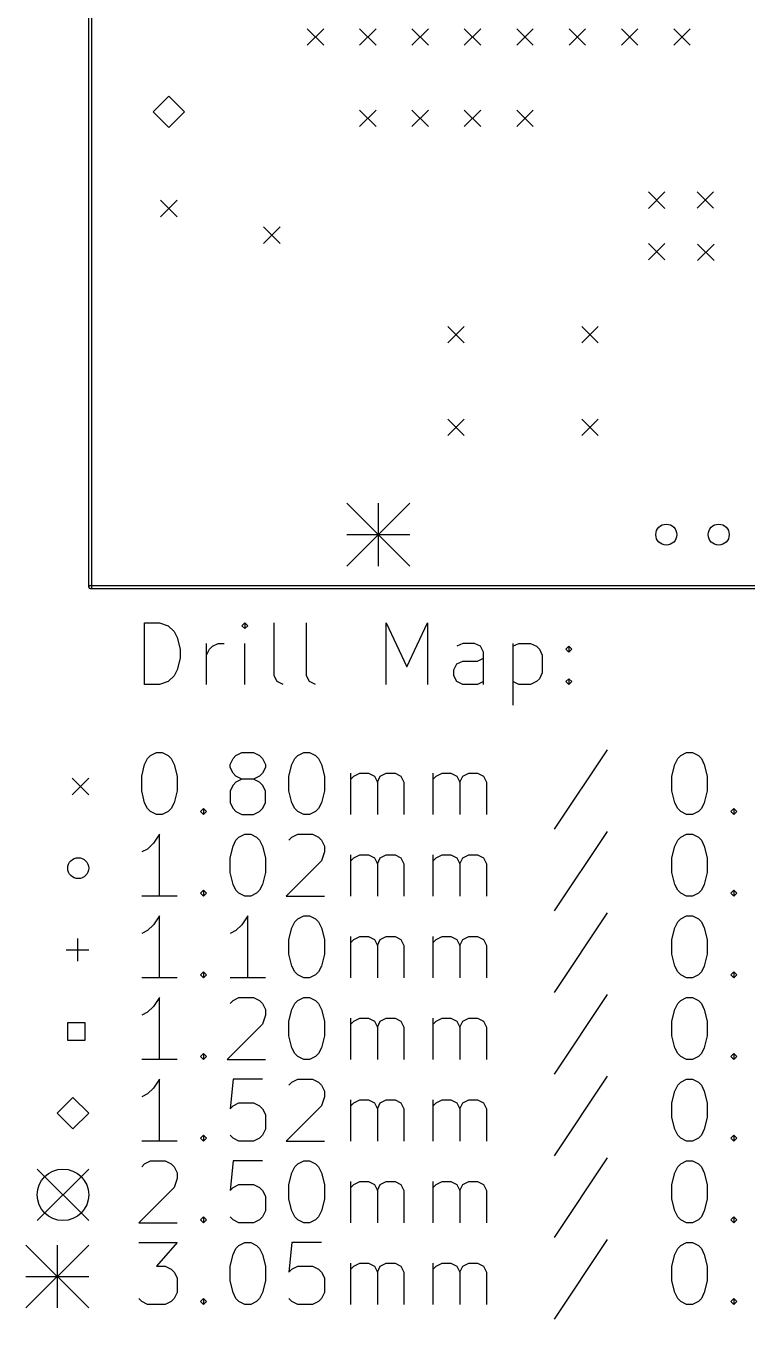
# Model space of a CAD drawing. Extents: x 108 to 190, y -162 to -37.
# Drawn here: x 107.9 to 142.9, y -161.9 to -99.2 of the extents above; entities that cross this region are included whole.
import ezdxf

# ---------------------------------------------------------------- set-up
doc = ezdxf.new("R2010")
doc.units = 0
doc.header["$MEASUREMENT"] = 0
doc.layers.add('BLACK', color=7, linetype='CONTINUOUS')

msp = doc.modelspace()

# ---------------------------------------------------------------- linework, layer by layer
at = {"layer": 'Black'}
for p, q in [((110.923, -126.365), (110.923, -39.497)), ((111.073, -126.365), (111.073, -39.497)), ((121.52, -99.295), (122.32, -100.095)), ((122.32, -99.295), (121.52, -100.095)), ((124.06, -99.295), (124.86, -100.095)), ((124.86, -99.295), (124.06, -100.095)), ((126.6, -99.295), (127.4, -100.095)), ((127.4, -99.295), (126.6, -100.095)), ((129.14, -99.295), (129.94, -100.095)), ((129.94, -99.295), (129.14, -100.095)), ((131.68, -99.295), (132.48, -100.095)), ((132.48, -99.295), (131.68, -100.095)), ((134.22, -99.295), (135.02, -100.095)), ((135.02, -99.295), (134.22, -100.095)), ((136.76, -99.295), (137.56, -100.095)), ((137.56, -99.295), (136.76, -100.095)), ((139.3, -99.295), (140.1, -100.095)), ((140.1, -99.295), (139.3, -100.095)), ((114.808, -102.563), (114.046, -103.325)), ((115.57, -103.325), (114.808, -102.563)), ((114.046, -103.325), (114.808, -104.087)), ((114.808, -104.087), (115.57, -103.325)), ((124.06, -103.232), (124.86, -104.032)), ((124.86, -103.232), (124.06, -104.032)), ((126.6, -103.232), (127.4, -104.032)), ((127.4, -103.232), (126.6, -104.032)), ((129.14, -103.232), (129.94, -104.032)), ((129.94, -103.232), (129.14, -104.032)), ((131.68, -103.232), (132.48, -104.032)), ((132.48, -103.232), (131.68, -104.032)), ((138.066, -107.205), (138.866, -108.005)), ((138.866, -107.205), (138.066, -108.005)), ((140.431, -107.195), (141.231, -107.995)), ((141.231, -107.195), (140.431, -107.995)), ((114.408, -107.605), (115.208, -108.405)), ((115.208, -107.605), (114.408, -108.405)), ((119.408, -108.905), (120.208, -109.705)), ((120.208, -108.905), (119.408, -109.705)), ((138.066, -109.705), (138.866, -110.505)), ((138.866, -109.705), (138.066, -110.505)), ((140.456, -109.735), (141.256, -110.535)), ((141.256, -109.735), (140.456, -110.535)), ((128.338, -113.725), (129.138, -114.525)), ((129.138, -113.725), (128.338, -114.525)), ((134.838, -113.725), (135.638, -114.525)), ((135.638, -113.725), (134.838, -114.525)), ((128.338, -118.225), (129.138, -119.025)), ((129.138, -118.225), (128.338, -119.025)), ((134.838, -118.225), (135.638, -119.025)), ((135.638, -118.225), (134.838, -119.025)), ((123.444, -122.301), (126.492, -125.349)), ((126.492, -122.301), (123.444, -125.349)), ((124.968, -122.301), (124.968, -125.349)), ((123.444, -123.825), (126.492, -123.825)), ((110.998, -126.29), (177.038, -126.29)), ((110.998, -126.44), (177.038, -126.44)), ((113.637, -131.097), (113.637, -128.097)), ((113.637, -128.097), (114.352, -128.097)), ((114.352, -128.097), (114.78, -128.24)), ((114.78, -128.24), (115.066, -128.526)), ((115.066, -128.526), (115.209, -128.811)), ((118.494, -128.097), (118.352, -128.24)), ((118.352, -128.24), (118.494, -128.383)), ((118.637, -128.24), (118.494, -128.097)), ((118.494, -128.097), (118.494, -128.383)), ((118.494, -128.383), (118.637, -128.24)), ((119.923, -130.669), (119.923, -128.097)), ((121.494, -130.669), (121.494, -128.097)), ((125.352, -131.097), (125.352, -128.097)), ((125.352, -128.097), (126.352, -130.24)), ((126.352, -130.24), (127.352, -128.097)), ((127.352, -128.097), (127.352, -131.097)), ((115.209, -128.811), (115.352, -129.383)), ((116.637, -131.097), (116.637, -129.097)), ((116.923, -129.24), (117.209, -129.097)), ((117.209, -129.097), (117.494, -129.097)), ((118.494, -131.097), (118.494, -129.097)), ((129.066, -129.097), (128.78, -129.24)), ((129.637, -129.097), (129.066, -129.097)), ((129.923, -129.24), (129.637, -129.097)), ((131.494, -129.097), (131.494, -132.097)), ((131.494, -129.24), (131.78, -129.097)), ((131.78, -129.097), (132.352, -129.097)), ((132.352, -129.097), (132.637, -129.24)), ((115.352, -129.811), (115.209, -130.383)), ((115.352, -129.383), (115.352, -129.811)), ((116.637, -129.669), (116.78, -129.383)), ((116.78, -129.383), (116.923, -129.24)), ((129.78, -129.954), (130.066, -129.811)), ((130.066, -129.526), (129.923, -129.24)), ((130.066, -131.097), (130.066, -129.526)), ((132.637, -129.24), (132.78, -129.383)), ((132.78, -129.383), (132.923, -129.669)), ((132.923, -129.669), (132.923, -130.526)), ((134.066, -129.383), (134.209, -129.24)), ((134.209, -129.526), (134.066, -129.383)), ((134.209, -129.24), (134.352, -129.383)), ((134.209, -129.24), (134.209, -129.526)), ((134.352, -129.383), (134.209, -129.526)), ((115.209, -130.383), (115.066, -130.669)), ((128.637, -130.383), (128.78, -130.097)), ((128.637, -130.669), (128.637, -130.383)), ((128.78, -130.097), (129.066, -129.954)), ((129.066, -129.954), (129.78, -129.954)), ((114.78, -130.954), (114.352, -131.097)), ((115.066, -130.669), (114.78, -130.954)), ((120.066, -130.954), (119.923, -130.669)), ((120.352, -131.097), (120.066, -130.954)), ((121.637, -130.954), (121.494, -130.669)), ((121.923, -131.097), (121.637, -130.954)), ((128.78, -130.954), (128.637, -130.669)), ((129.066, -131.097), (128.78, -130.954)), ((130.066, -130.954), (129.78, -131.097)), ((131.78, -131.097), (131.494, -130.954)), ((132.637, -130.954), (132.352, -131.097)), ((132.78, -130.811), (132.637, -130.954)), ((132.923, -130.526), (132.78, -130.811)), ((134.066, -130.954), (134.209, -130.811)), ((134.209, -131.097), (134.066, -130.954)), ((134.209, -130.811), (134.352, -130.954)), ((134.209, -130.811), (134.209, -131.097)), ((134.352, -130.954), (134.209, -131.097)), ((114.352, -131.097), (113.637, -131.097)), ((129.78, -131.097), (129.066, -131.097)), ((132.352, -131.097), (131.78, -131.097)), ((113.637, -134.969), (113.78, -134.683)), ((113.78, -134.683), (113.923, -134.54)), ((113.923, -134.54), (114.209, -134.397)), ((114.209, -134.397), (114.494, -134.397)), ((114.494, -134.397), (114.78, -134.54)), ((114.78, -134.54), (114.923, -134.683)), ((114.923, -134.683), (115.066, -134.969)), ((117.78, -134.969), (117.923, -134.683)), ((117.923, -134.683), (118.066, -134.54)), ((118.066, -134.54), (118.352, -134.397)), ((118.352, -134.397), (118.923, -134.397)), ((118.923, -134.397), (119.209, -134.54)), ((119.209, -134.54), (119.352, -134.683)), ((119.352, -134.683), (119.494, -134.969)), ((120.78, -134.969), (120.923, -134.683)), ((120.923, -134.683), (121.066, -134.54)), ((121.066, -134.54), (121.352, -134.397)), ((121.352, -134.397), (121.637, -134.397)), ((121.637, -134.397), (121.923, -134.54)), ((121.923, -134.54), (122.066, -134.683)), ((122.066, -134.683), (122.209, -134.969)), ((136.066, -134.254), (133.494, -138.111)), ((139.352, -134.969), (139.494, -134.683)), ((139.494, -134.683), (139.637, -134.54)), ((139.637, -134.54), (139.923, -134.397)), ((139.923, -134.397), (140.209, -134.397)), ((140.209, -134.397), (140.494, -134.54)), ((140.494, -134.54), (140.637, -134.683)), ((140.637, -134.683), (140.78, -134.969)), ((113.494, -135.54), (113.637, -134.969)), ((115.066, -134.969), (115.209, -135.54)), ((117.78, -135.111), (117.78, -134.969)), ((117.923, -135.397), (117.78, -135.111)), ((118.066, -135.54), (117.923, -135.397)), ((119.352, -135.397), (119.209, -135.54)), ((119.494, -135.111), (119.352, -135.397)), ((119.494, -134.969), (119.494, -135.111)), ((120.637, -135.54), (120.78, -134.969)), ((122.209, -134.969), (122.352, -135.54)), ((123.637, -137.397), (123.637, -135.397)), ((123.78, -135.54), (124.066, -135.397)), ((124.066, -135.397), (124.494, -135.397)), ((124.494, -135.397), (124.78, -135.54)), ((125.066, -135.54), (125.352, -135.397)), ((125.352, -135.397), (125.78, -135.397)), ((125.78, -135.397), (126.066, -135.54)), ((127.637, -137.397), (127.637, -135.397)), ((127.78, -135.54), (128.066, -135.397)), ((128.066, -135.397), (128.494, -135.397)), ((128.494, -135.397), (128.78, -135.54)), ((129.066, -135.54), (129.352, -135.397)), ((129.352, -135.397), (129.78, -135.397)), ((129.78, -135.397), (130.066, -135.54)), ((139.209, -135.54), (139.352, -134.969)), ((140.78, -134.969), (140.923, -135.54)), ((110.123, -135.64), (110.923, -136.44)), ((110.923, -135.64), (110.123, -136.44)), ((113.494, -136.254), (113.494, -135.54)), ((115.209, -135.54), (115.209, -136.254)), ((117.923, -135.969), (117.78, -136.254)), ((118.066, -135.826), (117.923, -135.969)), ((118.352, -135.683), (118.066, -135.54)), ((118.352, -135.683), (118.066, -135.826)), ((118.923, -135.683), (118.352, -135.683)), ((119.209, -135.54), (118.923, -135.683)), ((119.209, -135.826), (118.923, -135.683)), ((119.352, -135.969), (119.209, -135.826)), ((119.494, -136.254), (119.352, -135.969)), ((120.637, -136.254), (120.637, -135.54)), ((122.352, -135.54), (122.352, -136.254)), ((123.637, -135.683), (123.78, -135.54)), ((124.78, -135.54), (124.923, -135.826)), ((124.923, -135.826), (125.066, -135.54)), ((124.923, -135.826), (124.923, -137.397)), ((126.066, -135.54), (126.209, -135.826)), ((126.209, -135.826), (126.209, -137.397)), ((127.637, -135.683), (127.78, -135.54)), ((128.78, -135.54), (128.923, -135.826)), ((128.923, -135.826), (129.066, -135.54)), ((128.923, -135.826), (128.923, -137.397)), ((130.066, -135.54), (130.209, -135.826)), ((130.209, -135.826), (130.209, -137.397)), ((139.209, -136.254), (139.209, -135.54)), ((140.923, -135.54), (140.923, -136.254)), ((113.637, -136.826), (113.494, -136.254)), ((115.209, -136.254), (115.066, -136.826)), ((117.78, -136.254), (117.78, -136.826)), ((119.494, -136.826), (119.494, -136.254)), ((120.78, -136.826), (120.637, -136.254)), ((122.352, -136.254), (122.209, -136.826)), ((139.352, -136.826), (139.209, -136.254)), ((140.923, -136.254), (140.78, -136.826)), ((113.78, -137.111), (113.637, -136.826)), ((113.923, -137.254), (113.78, -137.111)), ((114.209, -137.397), (113.923, -137.254)), ((114.78, -137.254), (114.494, -137.397)), ((114.923, -137.111), (114.78, -137.254)), ((115.066, -136.826), (114.923, -137.111)), ((116.352, -137.254), (116.494, -137.111)), ((116.494, -137.397), (116.352, -137.254)), ((116.494, -137.111), (116.637, -137.254)), ((116.494, -137.111), (116.494, -137.397)), ((116.637, -137.254), (116.494, -137.397)), ((117.78, -136.826), (117.923, -137.111)), ((117.923, -137.111), (118.066, -137.254)), ((118.066, -137.254), (118.352, -137.397)), ((118.923, -137.397), (119.209, -137.254)), ((119.209, -137.254), (119.352, -137.111)), ((119.352, -137.111), (119.494, -136.826)), ((120.923, -137.111), (120.78, -136.826)), ((121.066, -137.254), (120.923, -137.111)), ((121.352, -137.397), (121.066, -137.254)), ((121.923, -137.254), (121.637, -137.397)), ((122.066, -137.111), (121.923, -137.254)), ((122.209, -136.826), (122.066, -137.111)), ((139.494, -137.111), (139.352, -136.826)), ((139.637, -137.254), (139.494, -137.111)), ((139.923, -137.397), (139.637, -137.254)), ((140.494, -137.254), (140.209, -137.397)), ((140.637, -137.111), (140.494, -137.254)), ((140.78, -136.826), (140.637, -137.111)), ((142.066, -137.254), (142.209, -137.111)), ((142.209, -137.397), (142.066, -137.254)), ((142.209, -137.111), (142.352, -137.254)), ((142.209, -137.111), (142.209, -137.397)), ((142.352, -137.254), (142.209, -137.397)), ((114.494, -137.397), (114.209, -137.397)), ((118.352, -137.397), (118.923, -137.397)), ((121.637, -137.397), (121.352, -137.397)), ((140.209, -137.397), (139.923, -137.397)), ((114.352, -138.357), (114.066, -138.786)), ((114.352, -141.357), (114.352, -138.357)), ((118.066, -138.643), (118.209, -138.5)), ((118.209, -138.5), (118.494, -138.357)), ((118.494, -138.357), (118.78, -138.357)), ((118.78, -138.357), (119.066, -138.5)), ((119.066, -138.5), (119.209, -138.643)), ((120.637, -138.643), (120.78, -138.5)), ((120.78, -138.5), (121.066, -138.357)), ((121.066, -138.357), (121.78, -138.357)), ((121.78, -138.357), (122.066, -138.5)), ((122.066, -138.5), (122.209, -138.643)), ((136.066, -138.214), (133.494, -142.071)), ((139.494, -138.643), (139.637, -138.5)), ((139.637, -138.5), (139.923, -138.357)), ((139.923, -138.357), (140.209, -138.357)), ((140.209, -138.357), (140.494, -138.5)), ((140.494, -138.5), (140.637, -138.643)), ((113.78, -139.071), (113.494, -139.214)), ((114.066, -138.786), (113.78, -139.071)), ((117.78, -139.5), (117.923, -138.929)), ((117.923, -138.929), (118.066, -138.643)), ((119.209, -138.643), (119.352, -138.929)), ((119.352, -138.929), (119.494, -139.5)), ((122.209, -138.643), (122.352, -138.929)), ((122.352, -139.214), (122.209, -139.643)), ((122.352, -138.929), (122.352, -139.214)), ((139.209, -139.5), (139.352, -138.929)), ((139.352, -138.929), (139.494, -138.643)), ((140.637, -138.643), (140.78, -138.929)), ((140.78, -138.929), (140.923, -139.5)), ((117.78, -140.214), (117.78, -139.5)), ((119.494, -139.5), (119.494, -140.214)), ((122.209, -139.643), (120.494, -141.357)), ((123.637, -141.357), (123.637, -139.357)), ((123.637, -139.643), (123.78, -139.5)), ((123.78, -139.5), (124.066, -139.357)), ((124.066, -139.357), (124.494, -139.357)), ((124.494, -139.357), (124.78, -139.5)), ((124.78, -139.5), (124.923, -139.786)), ((124.923, -139.786), (125.066, -139.5)), ((124.923, -139.786), (124.923, -141.357)), ((125.066, -139.5), (125.352, -139.357)), ((125.352, -139.357), (125.78, -139.357)), ((125.78, -139.357), (126.066, -139.5)), ((126.066, -139.5), (126.209, -139.786)), ((126.209, -139.786), (126.209, -141.357)), ((127.637, -141.357), (127.637, -139.357)), ((127.637, -139.643), (127.78, -139.5)), ((127.78, -139.5), (128.066, -139.357)), ((128.066, -139.357), (128.494, -139.357)), ((128.494, -139.357), (128.78, -139.5)), ((128.78, -139.5), (128.923, -139.786)), ((128.923, -139.786), (129.066, -139.5)), ((128.923, -139.786), (128.923, -141.357)), ((129.066, -139.5), (129.352, -139.357)), ((129.352, -139.357), (129.78, -139.357)), ((129.78, -139.357), (130.066, -139.5)), ((130.066, -139.5), (130.209, -139.786)), ((130.209, -139.786), (130.209, -141.357)), ((139.209, -140.214), (139.209, -139.5)), ((140.923, -139.5), (140.923, -140.214)), ((117.923, -140.786), (117.78, -140.214)), ((119.494, -140.214), (119.352, -140.786)), ((139.352, -140.786), (139.209, -140.214)), ((140.923, -140.214), (140.78, -140.786)), ((116.352, -141.214), (116.494, -141.071)), ((116.494, -141.071), (116.637, -141.214)), ((116.494, -141.071), (116.494, -141.357)), ((118.066, -141.071), (117.923, -140.786)), ((118.209, -141.214), (118.066, -141.071)), ((119.209, -141.071), (119.066, -141.214)), ((119.352, -140.786), (119.209, -141.071)), ((139.494, -141.071), (139.352, -140.786)), ((139.637, -141.214), (139.494, -141.071)), ((140.637, -141.071), (140.494, -141.214)), ((140.78, -140.786), (140.637, -141.071)), ((142.066, -141.214), (142.209, -141.071)), ((142.209, -141.071), (142.352, -141.214)), ((142.209, -141.071), (142.209, -141.357)), ((115.209, -141.357), (113.494, -141.357)), ((116.494, -141.357), (116.352, -141.214)), ((116.637, -141.214), (116.494, -141.357)), ((118.494, -141.357), (118.209, -141.214)), ((118.78, -141.357), (118.494, -141.357)), ((119.066, -141.214), (118.78, -141.357)), ((120.494, -141.357), (122.352, -141.357)), ((139.923, -141.357), (139.637, -141.214)), ((140.209, -141.357), (139.923, -141.357)), ((140.494, -141.214), (140.209, -141.357)), ((142.209, -141.357), (142.066, -141.214)), ((142.352, -141.214), (142.209, -141.357)), ((114.352, -142.317), (114.066, -142.746)), ((114.352, -145.317), (114.352, -142.317)), ((118.637, -142.317), (118.352, -142.746)), ((118.637, -145.317), (118.637, -142.317)), ((121.066, -142.46), (121.352, -142.317)), ((121.352, -142.317), (121.637, -142.317)), ((121.637, -142.317), (121.923, -142.46)), ((136.066, -142.174), (133.494, -146.031)), ((139.637, -142.46), (139.923, -142.317)), ((139.923, -142.317), (140.209, -142.317)), ((140.209, -142.317), (140.494, -142.46)), ((114.066, -142.746), (113.78, -143.031)), ((118.352, -142.746), (118.066, -143.031)), ((120.637, -143.46), (120.78, -142.889)), ((120.78, -142.889), (120.923, -142.603)), ((120.923, -142.603), (121.066, -142.46)), ((121.923, -142.46), (122.066, -142.603)), ((122.066, -142.603), (122.209, -142.889)), ((122.209, -142.889), (122.352, -143.46)), ((139.209, -143.46), (139.352, -142.889)), ((139.352, -142.889), (139.494, -142.603)), ((139.494, -142.603), (139.637, -142.46)), ((140.494, -142.46), (140.637, -142.603)), ((140.637, -142.603), (140.78, -142.889)), ((140.78, -142.889), (140.923, -143.46)), ((110.373, -143.41), (110.373, -144.51)), ((113.78, -143.031), (113.494, -143.174)), ((118.066, -143.031), (117.78, -143.174)), ((120.637, -144.174), (120.637, -143.46)), ((122.352, -143.46), (122.352, -144.174)), ((123.637, -145.317), (123.637, -143.317)), ((123.637, -143.603), (123.78, -143.46)), ((123.78, -143.46), (124.066, -143.317)), ((124.066, -143.317), (124.494, -143.317)), ((124.494, -143.317), (124.78, -143.46)), ((124.78, -143.46), (124.923, -143.746)), ((124.923, -143.746), (125.066, -143.46)), ((125.066, -143.46), (125.352, -143.317)), ((125.352, -143.317), (125.78, -143.317)), ((125.78, -143.317), (126.066, -143.46)), ((126.066, -143.46), (126.209, -143.746)), ((127.637, -145.317), (127.637, -143.317)), ((127.637, -143.603), (127.78, -143.46)), ((127.78, -143.46), (128.066, -143.317)), ((128.066, -143.317), (128.494, -143.317)), ((128.494, -143.317), (128.78, -143.46)), ((128.78, -143.46), (128.923, -143.746)), ((128.923, -143.746), (129.066, -143.46)), ((129.066, -143.46), (129.352, -143.317)), ((129.352, -143.317), (129.78, -143.317)), ((129.78, -143.317), (130.066, -143.46)), ((130.066, -143.46), (130.209, -143.746)), ((139.209, -144.174), (139.209, -143.46)), ((140.923, -143.46), (140.923, -144.174)), ((109.823, -143.96), (110.923, -143.96)), ((120.78, -144.746), (120.637, -144.174)), ((122.352, -144.174), (122.209, -144.746)), ((124.923, -143.746), (124.923, -145.317)), ((126.209, -143.746), (126.209, -145.317)), ((128.923, -143.746), (128.923, -145.317)), ((130.209, -143.746), (130.209, -145.317)), ((139.352, -144.746), (139.209, -144.174)), ((140.923, -144.174), (140.78, -144.746)), ((120.923, -145.031), (120.78, -144.746)), ((122.209, -144.746), (122.066, -145.031)), ((139.494, -145.031), (139.352, -144.746)), ((140.78, -144.746), (140.637, -145.031)), ((115.209, -145.317), (113.494, -145.317)), ((116.352, -145.174), (116.494, -145.031)), ((116.494, -145.317), (116.352, -145.174)), ((116.494, -145.031), (116.637, -145.174)), ((116.494, -145.031), (116.494, -145.317)), ((116.637, -145.174), (116.494, -145.317)), ((119.494, -145.317), (117.78, -145.317)), ((121.066, -145.174), (120.923, -145.031)), ((121.352, -145.317), (121.066, -145.174)), ((121.637, -145.317), (121.352, -145.317)), ((121.923, -145.174), (121.637, -145.317)), ((122.066, -145.031), (121.923, -145.174)), ((139.637, -145.174), (139.494, -145.031)), ((139.923, -145.317), (139.637, -145.174)), ((140.209, -145.317), (139.923, -145.317)), ((140.494, -145.174), (140.209, -145.317)), ((140.637, -145.031), (140.494, -145.174)), ((142.066, -145.174), (142.209, -145.031)), ((142.209, -145.317), (142.066, -145.174)), ((142.209, -145.031), (142.352, -145.174)), ((142.209, -145.031), (142.209, -145.317)), ((142.352, -145.174), (142.209, -145.317)), ((136.066, -146.134), (133.494, -149.991)), ((114.066, -146.706), (113.78, -146.991)), ((114.352, -146.277), (114.066, -146.706)), ((114.352, -149.277), (114.352, -146.277)), ((117.78, -146.563), (117.923, -146.42)), ((117.923, -146.42), (118.209, -146.277)), ((118.209, -146.277), (118.923, -146.277)), ((118.923, -146.277), (119.209, -146.42)), ((119.209, -146.42), (119.352, -146.563)), ((119.352, -146.563), (119.494, -146.849)), ((120.78, -146.849), (120.923, -146.563)), ((120.923, -146.563), (121.066, -146.42)), ((121.066, -146.42), (121.352, -146.277)), ((121.352, -146.277), (121.637, -146.277)), ((121.637, -146.277), (121.923, -146.42)), ((121.923, -146.42), (122.066, -146.563)), ((122.066, -146.563), (122.209, -146.849)), ((139.352, -146.849), (139.494, -146.563)), ((139.494, -146.563), (139.637, -146.42)), ((139.637, -146.42), (139.923, -146.277)), ((139.923, -146.277), (140.209, -146.277)), ((140.209, -146.277), (140.494, -146.42)), ((140.494, -146.42), (140.637, -146.563)), ((140.637, -146.563), (140.78, -146.849)), ((113.78, -146.991), (113.494, -147.134)), ((119.494, -147.134), (119.352, -147.563)), ((119.494, -146.849), (119.494, -147.134)), ((120.637, -147.42), (120.78, -146.849)), ((122.209, -146.849), (122.352, -147.42)), ((123.637, -149.277), (123.637, -147.277)), ((123.78, -147.42), (124.066, -147.277)), ((124.066, -147.277), (124.494, -147.277)), ((124.494, -147.277), (124.78, -147.42)), ((125.066, -147.42), (125.352, -147.277)), ((125.352, -147.277), (125.78, -147.277)), ((125.78, -147.277), (126.066, -147.42)), ((127.637, -149.277), (127.637, -147.277)), ((127.78, -147.42), (128.066, -147.277)), ((128.066, -147.277), (128.494, -147.277)), ((128.494, -147.277), (128.78, -147.42)), ((129.066, -147.42), (129.352, -147.277)), ((129.352, -147.277), (129.78, -147.277)), ((129.78, -147.277), (130.066, -147.42)), ((139.209, -147.42), (139.352, -146.849)), ((140.78, -146.849), (140.923, -147.42)), ((110.747, -147.496), (109.899, -147.496)), ((109.899, -147.496), (109.899, -148.344)), ((110.747, -148.344), (110.747, -147.496)), ((119.352, -147.563), (117.637, -149.277)), ((120.637, -148.134), (120.637, -147.42)), ((122.352, -147.42), (122.352, -148.134)), ((123.637, -147.563), (123.78, -147.42)), ((124.78, -147.42), (124.923, -147.706)), ((124.923, -147.706), (125.066, -147.42)), ((124.923, -147.706), (124.923, -149.277)), ((126.066, -147.42), (126.209, -147.706)), ((126.209, -147.706), (126.209, -149.277)), ((127.637, -147.563), (127.78, -147.42)), ((128.78, -147.42), (128.923, -147.706)), ((128.923, -147.706), (129.066, -147.42)), ((128.923, -147.706), (128.923, -149.277)), ((130.066, -147.42), (130.209, -147.706)), ((130.209, -147.706), (130.209, -149.277)), ((139.209, -148.134), (139.209, -147.42)), ((140.923, -147.42), (140.923, -148.134)), ((109.899, -148.344), (110.747, -148.344)), ((120.78, -148.706), (120.637, -148.134)), ((122.352, -148.134), (122.209, -148.706)), ((139.352, -148.706), (139.209, -148.134)), ((140.923, -148.134), (140.78, -148.706)), ((116.352, -149.134), (116.494, -148.991)), ((116.494, -149.277), (116.352, -149.134)), ((116.494, -148.991), (116.637, -149.134)), ((116.494, -148.991), (116.494, -149.277)), ((116.637, -149.134), (116.494, -149.277)), ((120.923, -148.991), (120.78, -148.706)), ((121.066, -149.134), (120.923, -148.991)), ((121.352, -149.277), (121.066, -149.134)), ((121.923, -149.134), (121.637, -149.277)), ((122.066, -148.991), (121.923, -149.134)), ((122.209, -148.706), (122.066, -148.991)), ((139.494, -148.991), (139.352, -148.706)), ((139.637, -149.134), (139.494, -148.991)), ((139.923, -149.277), (139.637, -149.134)), ((140.494, -149.134), (140.209, -149.277)), ((140.637, -148.991), (140.494, -149.134)), ((140.78, -148.706), (140.637, -148.991)), ((142.066, -149.134), (142.209, -148.991)), ((142.209, -149.277), (142.066, -149.134)), ((142.209, -148.991), (142.352, -149.134)), ((142.209, -148.991), (142.209, -149.277)), ((142.352, -149.134), (142.209, -149.277)), ((115.209, -149.277), (113.494, -149.277)), ((117.637, -149.277), (119.494, -149.277)), ((121.637, -149.277), (121.352, -149.277)), ((140.209, -149.277), (139.923, -149.277)), ((114.352, -150.237), (114.066, -150.666)), ((114.352, -153.237), (114.352, -150.237)), ((117.923, -150.237), (117.78, -151.666)), ((119.352, -150.237), (117.923, -150.237)), ((120.637, -150.523), (120.78, -150.38)), ((120.78, -150.38), (121.066, -150.237)), ((121.066, -150.237), (121.78, -150.237)), ((121.78, -150.237), (122.066, -150.38)), ((122.066, -150.38), (122.209, -150.523)), ((122.209, -150.523), (122.352, -150.809)), ((136.066, -150.094), (133.494, -153.951)), ((139.352, -150.809), (139.494, -150.523)), ((139.494, -150.523), (139.637, -150.38)), ((139.637, -150.38), (139.923, -150.237)), ((139.923, -150.237), (140.209, -150.237)), ((140.209, -150.237), (140.494, -150.38)), ((140.494, -150.38), (140.637, -150.523)), ((140.637, -150.523), (140.78, -150.809)), ((110.161, -151.118), (109.399, -151.88)), ((110.923, -151.88), (110.161, -151.118)), ((113.78, -150.951), (113.494, -151.094)), ((114.066, -150.666), (113.78, -150.951)), ((122.352, -151.094), (122.209, -151.523)), ((122.352, -150.809), (122.352, -151.094)), ((139.209, -151.38), (139.352, -150.809)), ((140.78, -150.809), (140.923, -151.38)), ((117.78, -151.666), (117.923, -151.523)), ((117.923, -151.523), (118.209, -151.38)), ((118.209, -151.38), (118.923, -151.38)), ((118.923, -151.38), (119.209, -151.523)), ((119.209, -151.523), (119.352, -151.666)), ((119.352, -151.666), (119.494, -151.951)), ((122.209, -151.523), (120.494, -153.237)), ((123.637, -153.237), (123.637, -151.237)), ((123.637, -151.523), (123.78, -151.38)), ((123.78, -151.38), (124.066, -151.237)), ((124.066, -151.237), (124.494, -151.237)), ((124.494, -151.237), (124.78, -151.38)), ((124.78, -151.38), (124.923, -151.666)), ((124.923, -151.666), (125.066, -151.38)), ((124.923, -151.666), (124.923, -153.237)), ((125.066, -151.38), (125.352, -151.237)), ((125.352, -151.237), (125.78, -151.237)), ((125.78, -151.237), (126.066, -151.38)), ((126.066, -151.38), (126.209, -151.666)), ((126.209, -151.666), (126.209, -153.237)), ((127.637, -153.237), (127.637, -151.237)), ((127.637, -151.523), (127.78, -151.38)), ((127.78, -151.38), (128.066, -151.237)), ((128.066, -151.237), (128.494, -151.237)), ((128.494, -151.237), (128.78, -151.38)), ((128.78, -151.38), (128.923, -151.666)), ((128.923, -151.666), (129.066, -151.38)), ((128.923, -151.666), (128.923, -153.237)), ((129.066, -151.38), (129.352, -151.237)), ((129.352, -151.237), (129.78, -151.237)), ((129.78, -151.237), (130.066, -151.38)), ((130.066, -151.38), (130.209, -151.666)), ((130.209, -151.666), (130.209, -153.237)), ((139.209, -152.094), (139.209, -151.38)), ((140.923, -151.38), (140.923, -152.094)), ((109.399, -151.88), (110.161, -152.642)), ((110.161, -152.642), (110.923, -151.88)), ((119.494, -151.951), (119.494, -152.666)), ((139.352, -152.666), (139.209, -152.094)), ((140.923, -152.094), (140.78, -152.666)), ((116.352, -153.094), (116.494, -152.951)), ((116.494, -152.951), (116.637, -153.094)), ((116.494, -152.951), (116.494, -153.237)), ((117.923, -153.094), (117.78, -152.951)), ((119.352, -152.951), (119.209, -153.094)), ((119.494, -152.666), (119.352, -152.951)), ((139.494, -152.951), (139.352, -152.666)), ((139.637, -153.094), (139.494, -152.951)), ((140.637, -152.951), (140.494, -153.094)), ((140.78, -152.666), (140.637, -152.951)), ((142.066, -153.094), (142.209, -152.951)), ((142.209, -152.951), (142.352, -153.094)), ((142.209, -152.951), (142.209, -153.237)), ((115.209, -153.237), (113.494, -153.237)), ((116.494, -153.237), (116.352, -153.094)), ((116.637, -153.094), (116.494, -153.237)), ((118.209, -153.237), (117.923, -153.094)), ((118.923, -153.237), (118.209, -153.237)), ((119.209, -153.094), (118.923, -153.237)), ((120.494, -153.237), (122.352, -153.237)), ((139.923, -153.237), (139.637, -153.094)), ((140.209, -153.237), (139.923, -153.237)), ((140.494, -153.094), (140.209, -153.237)), ((142.209, -153.237), (142.066, -153.094)), ((142.352, -153.094), (142.209, -153.237)), ((113.637, -154.34), (113.923, -154.197)), ((113.923, -154.197), (114.637, -154.197)), ((114.637, -154.197), (114.923, -154.34)), ((117.923, -154.197), (117.78, -155.626)), ((119.352, -154.197), (117.923, -154.197)), ((121.066, -154.34), (121.352, -154.197)), ((121.352, -154.197), (121.637, -154.197)), ((121.637, -154.197), (121.923, -154.34)), ((136.066, -154.054), (133.494, -157.911)), ((139.637, -154.34), (139.923, -154.197)), ((139.923, -154.197), (140.209, -154.197)), ((140.209, -154.197), (140.494, -154.34)), ((108.423, -154.59), (110.923, -157.09)), ((110.923, -154.59), (108.423, -157.09)), ((113.494, -154.483), (113.637, -154.34)), ((114.923, -154.34), (115.066, -154.483)), ((115.066, -154.483), (115.209, -154.769)), ((115.209, -154.769), (115.209, -155.054)), ((120.637, -155.34), (120.78, -154.769)), ((120.78, -154.769), (120.923, -154.483)), ((120.923, -154.483), (121.066, -154.34)), ((121.923, -154.34), (122.066, -154.483)), ((122.066, -154.483), (122.209, -154.769)), ((122.209, -154.769), (122.352, -155.34)), ((139.209, -155.34), (139.352, -154.769)), ((139.352, -154.769), (139.494, -154.483)), ((139.494, -154.483), (139.637, -154.34)), ((140.494, -154.34), (140.637, -154.483)), ((140.637, -154.483), (140.78, -154.769)), ((140.78, -154.769), (140.923, -155.34)), ((115.066, -155.483), (113.352, -157.197)), ((115.209, -155.054), (115.066, -155.483)), ((117.78, -155.626), (117.923, -155.483)), ((117.923, -155.483), (118.209, -155.34)), ((118.209, -155.34), (118.923, -155.34)), ((118.923, -155.34), (119.209, -155.483)), ((119.209, -155.483), (119.352, -155.626)), ((120.637, -156.054), (120.637, -155.34)), ((122.352, -155.34), (122.352, -156.054)), ((123.637, -157.197), (123.637, -155.197)), ((123.637, -155.483), (123.78, -155.34)), ((123.78, -155.34), (124.066, -155.197)), ((124.066, -155.197), (124.494, -155.197)), ((124.494, -155.197), (124.78, -155.34)), ((124.78, -155.34), (124.923, -155.626)), ((124.923, -155.626), (125.066, -155.34)), ((125.066, -155.34), (125.352, -155.197)), ((125.352, -155.197), (125.78, -155.197)), ((125.78, -155.197), (126.066, -155.34)), ((126.066, -155.34), (126.209, -155.626)), ((127.637, -157.197), (127.637, -155.197)), ((127.637, -155.483), (127.78, -155.34)), ((127.78, -155.34), (128.066, -155.197)), ((128.066, -155.197), (128.494, -155.197)), ((128.494, -155.197), (128.78, -155.34)), ((128.78, -155.34), (128.923, -155.626)), ((128.923, -155.626), (129.066, -155.34)), ((129.066, -155.34), (129.352, -155.197)), ((129.352, -155.197), (129.78, -155.197)), ((129.78, -155.197), (130.066, -155.34)), ((130.066, -155.34), (130.209, -155.626)), ((139.209, -156.054), (139.209, -155.34)), ((140.923, -155.34), (140.923, -156.054)), ((119.352, -155.626), (119.494, -155.911)), ((119.494, -155.911), (119.494, -156.626)), ((120.78, -156.626), (120.637, -156.054)), ((122.352, -156.054), (122.209, -156.626)), ((124.923, -155.626), (124.923, -157.197)), ((126.209, -155.626), (126.209, -157.197)), ((128.923, -155.626), (128.923, -157.197)), ((130.209, -155.626), (130.209, -157.197)), ((139.352, -156.626), (139.209, -156.054)), ((140.923, -156.054), (140.78, -156.626)), ((119.494, -156.626), (119.352, -156.911)), ((120.923, -156.911), (120.78, -156.626)), ((122.209, -156.626), (122.066, -156.911)), ((139.494, -156.911), (139.352, -156.626)), ((140.78, -156.626), (140.637, -156.911)), ((113.352, -157.197), (115.209, -157.197)), ((116.352, -157.054), (116.494, -156.911)), ((116.494, -157.197), (116.352, -157.054)), ((116.494, -156.911), (116.637, -157.054)), ((116.494, -156.911), (116.494, -157.197)), ((116.637, -157.054), (116.494, -157.197)), ((117.923, -157.054), (117.78, -156.911)), ((118.209, -157.197), (117.923, -157.054)), ((118.923, -157.197), (118.209, -157.197)), ((119.209, -157.054), (118.923, -157.197)), ((119.352, -156.911), (119.209, -157.054)), ((121.066, -157.054), (120.923, -156.911)), ((121.352, -157.197), (121.066, -157.054)), ((121.637, -157.197), (121.352, -157.197)), ((121.923, -157.054), (121.637, -157.197)), ((122.066, -156.911), (121.923, -157.054)), ((139.637, -157.054), (139.494, -156.911)), ((139.923, -157.197), (139.637, -157.054)), ((140.209, -157.197), (139.923, -157.197)), ((140.494, -157.054), (140.209, -157.197)), ((140.637, -156.911), (140.494, -157.054)), ((142.066, -157.054), (142.209, -156.911)), ((142.209, -157.197), (142.066, -157.054)), ((142.209, -156.911), (142.352, -157.054)), ((142.209, -156.911), (142.209, -157.197)), ((142.352, -157.054), (142.209, -157.197)), ((136.066, -158.014), (133.494, -161.871)), ((107.875, -158.276), (110.923, -161.324)), ((110.923, -158.276), (107.875, -161.324)), ((109.399, -158.276), (109.399, -161.324)), ((113.352, -158.157), (115.209, -158.157)), ((115.209, -158.157), (114.209, -159.3)), ((117.923, -158.729), (118.066, -158.443)), ((118.066, -158.443), (118.209, -158.3)), ((118.209, -158.3), (118.494, -158.157)), ((118.494, -158.157), (118.78, -158.157)), ((118.78, -158.157), (119.066, -158.3)), ((119.066, -158.3), (119.209, -158.443)), ((119.209, -158.443), (119.352, -158.729)), ((120.78, -158.157), (120.637, -159.586)), ((122.209, -158.157), (120.78, -158.157)), ((139.352, -158.729), (139.494, -158.443)), ((139.494, -158.443), (139.637, -158.3)), ((139.637, -158.3), (139.923, -158.157)), ((139.923, -158.157), (140.209, -158.157)), ((140.209, -158.157), (140.494, -158.3)), ((140.494, -158.3), (140.637, -158.443)), ((140.637, -158.443), (140.78, -158.729)), ((114.209, -159.3), (114.637, -159.3)), ((114.637, -159.3), (114.923, -159.443)), ((117.78, -159.3), (117.923, -158.729)), ((117.78, -160.014), (117.78, -159.3)), ((119.352, -158.729), (119.494, -159.3)), ((119.494, -159.3), (119.494, -160.014)), ((120.78, -159.443), (121.066, -159.3)), ((121.066, -159.3), (121.78, -159.3)), ((121.78, -159.3), (122.066, -159.443)), ((123.637, -161.157), (123.637, -159.157)), ((123.637, -159.443), (123.78, -159.3)), ((123.78, -159.3), (124.066, -159.157)), ((124.066, -159.157), (124.494, -159.157)), ((124.494, -159.157), (124.78, -159.3)), ((124.78, -159.3), (124.923, -159.586)), ((124.923, -159.586), (125.066, -159.3)), ((125.066, -159.3), (125.352, -159.157)), ((125.352, -159.157), (125.78, -159.157)), ((125.78, -159.157), (126.066, -159.3)), ((126.066, -159.3), (126.209, -159.586)), ((127.637, -161.157), (127.637, -159.157)), ((127.637, -159.443), (127.78, -159.3)), ((127.78, -159.3), (128.066, -159.157)), ((128.066, -159.157), (128.494, -159.157)), ((128.494, -159.157), (128.78, -159.3)), ((128.78, -159.3), (128.923, -159.586)), ((128.923, -159.586), (129.066, -159.3)), ((129.066, -159.3), (129.352, -159.157)), ((129.352, -159.157), (129.78, -159.157)), ((129.78, -159.157), (130.066, -159.3)), ((130.066, -159.3), (130.209, -159.586)), ((139.209, -159.3), (139.352, -158.729)), ((139.209, -160.014), (139.209, -159.3)), ((140.78, -158.729), (140.923, -159.3)), ((140.923, -159.3), (140.923, -160.014)), ((107.875, -159.8), (110.923, -159.8)), ((114.923, -159.443), (115.066, -159.586)), ((115.066, -159.586), (115.209, -159.871)), ((115.209, -159.871), (115.209, -160.586)), ((120.637, -159.586), (120.78, -159.443)), ((122.066, -159.443), (122.209, -159.586)), ((122.209, -159.586), (122.352, -159.871)), ((122.352, -159.871), (122.352, -160.586)), ((124.923, -159.586), (124.923, -161.157)), ((126.209, -159.586), (126.209, -161.157)), ((128.923, -159.586), (128.923, -161.157)), ((130.209, -159.586), (130.209, -161.157)), ((117.923, -160.586), (117.78, -160.014)), ((119.494, -160.014), (119.352, -160.586)), ((139.352, -160.586), (139.209, -160.014)), ((140.923, -160.014), (140.78, -160.586)), ((113.494, -161.014), (113.352, -160.871)), ((113.78, -161.157), (113.494, -161.014)), ((114.637, -161.157), (113.78, -161.157)), ((114.923, -161.014), (114.637, -161.157)), ((115.066, -160.871), (114.923, -161.014)), ((115.209, -160.586), (115.066, -160.871)), ((116.352, -161.014), (116.494, -160.871)), ((116.494, -161.157), (116.352, -161.014)), ((116.494, -160.871), (116.637, -161.014)), ((116.494, -160.871), (116.494, -161.157)), ((116.637, -161.014), (116.494, -161.157)), ((118.066, -160.871), (117.923, -160.586)), ((118.209, -161.014), (118.066, -160.871)), ((118.494, -161.157), (118.209, -161.014)), ((118.78, -161.157), (118.494, -161.157)), ((119.066, -161.014), (118.78, -161.157)), ((119.209, -160.871), (119.066, -161.014)), ((119.352, -160.586), (119.209, -160.871)), ((120.78, -161.014), (120.637, -160.871)), ((121.066, -161.157), (120.78, -161.014)), ((121.78, -161.157), (121.066, -161.157)), ((122.066, -161.014), (121.78, -161.157)), ((122.209, -160.871), (122.066, -161.014)), ((122.352, -160.586), (122.209, -160.871)), ((139.494, -160.871), (139.352, -160.586)), ((139.637, -161.014), (139.494, -160.871)), ((139.923, -161.157), (139.637, -161.014)), ((140.209, -161.157), (139.923, -161.157)), ((140.494, -161.014), (140.209, -161.157)), ((140.637, -160.871), (140.494, -161.014)), ((140.78, -160.586), (140.637, -160.871)), ((142.066, -161.014), (142.209, -160.871)), ((142.209, -161.157), (142.066, -161.014)), ((142.209, -160.871), (142.352, -161.014)), ((142.209, -160.871), (142.209, -161.157)), ((142.352, -161.014), (142.209, -161.157))]:
    msp.add_line(p, q, dxfattribs=at)
for centre, radius in [((138.938, -123.825), 0.508), ((141.478, -123.825), 0.508), ((110.415, -140), 0.508), ((109.673, -155.84), 1.25)]:
    msp.add_circle(centre, radius, dxfattribs=at)
for start, end in [(90, 270), (180, 360)]:
    msp.add_arc((110.998, -126.365), 0.075, start, end, dxfattribs=at)

doc.saveas('drawing.dxf')
